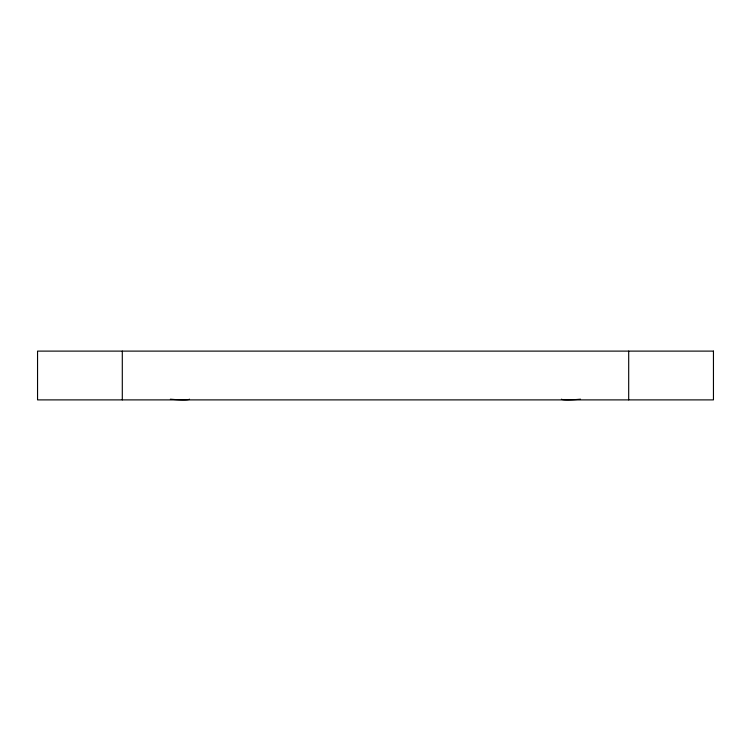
<?xml version="1.0" encoding="UTF-8"?>
<svg xmlns="http://www.w3.org/2000/svg" width="751" height="751" viewBox="0 0 751 751"><rect width="100%" height="100%" fill="white"/><g stroke="black" fill="none" stroke-linecap="round" stroke-linejoin="round"><path stroke-width="1.13" d="M628.7 351.111L628.69 399.889M122.3 351.111L122.3 399.889M189.515 399.194A21.216 2.112 5.7 0 1 170.383 399.194M580.542 399.194A21.216 2.112 -5.7 0 1 561.41 399.194M713.45 351.111L37.55 351.111L37.55 399.889L713.45 399.889L713.45 351.111"/></g></svg>
